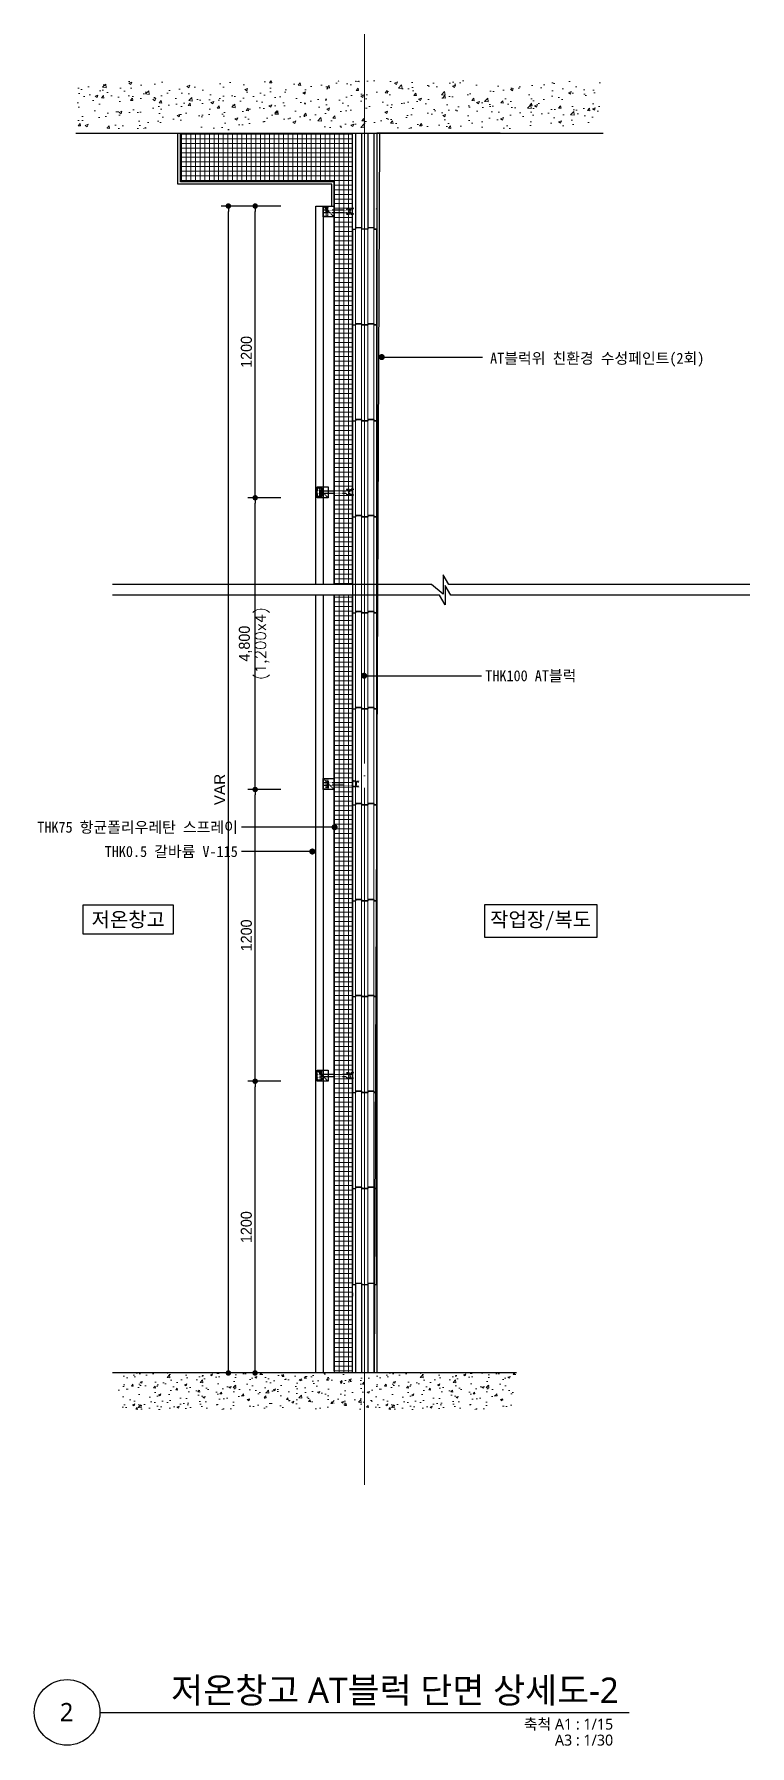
# Model space of a CAD drawing. Header units: millimetres. Extents: x 262063 to 281182, y 29752 to 38015.
# Drawn here: x 267454 to 270397, y 29995 to 37035 of the extents above; entities that cross this region are included whole.
import ezdxf
from ezdxf.enums import TextEntityAlignment as Align

# ---------------------------------------------------------------- set-up
doc = ezdxf.new("R2010")
doc.units = ezdxf.units.MM
doc.header["$MEASUREMENT"] = 0
doc.linetypes.add('CEN', pattern=[62, 60, -1, 0, -1])
doc.linetypes.add('JIS_02_0.7', pattern=[1.35, 0.75, -0.6])
doc.layers.get('0').update_dxf_attribs({"linetype": 'CONTINUOUS'})
for name, color, linetype in [('2', 2, 'CONTINUOUS'), ('A-방열-갈바', 5, 'CONTINUOUS'), ('A-방열-우레탄', 4, 'CONTINUOUS'), ('A-방열-우레탄-해치', 252, 'CONTINUOUS'), ('AA-AXIS-DIMS-1', 6, 'CONTINUOUS'), ('AA-WALL-BRICK', 3, 'CONTINUOUS'), ('CON', 2, 'CONTINUOUS'), ('DIM', 7, 'CONTINUOUS'), ('Layer1', 7, 'CONTINUOUS'), ('X_외벽 및 지붕패널$0$AA-DIMS', 1, 'CONTINUOUS'), ('레이아웃', 6, 'CONTINUOUS'), ('볼트', 253, 'JIS_02_0.7')]:
    doc.layers.add(name, color=color, linetype=linetype)
for name, color, linetype, lineweight in [('A-AXIS-LINE', 1, 'CEN', 15), ('A-CUTL', 7, 'CONTINUOUS', 25), ('A-MKXS-LEAD', 7, 'CONTINUOUS', 25), ('A-MKXX-SYMB', 7, 'CONTINUOUS', 25), ('A-WAXM-BLOC', 3, 'CONTINUOUS', 25), ('A-XXXX-HATC', 8, 'CONTINUOUS', 18), ('A-XXXX-SYMB', 7, 'CONTINUOUS', 25), ('A-XXXX-TXT1', 3, 'CONTINUOUS', 25), ('A-XXXX-TXT2', 3, 'CONTINUOUS', 25), ('X_외벽 및 지붕패널$0$철판', 2, 'CONTINUOUS', 13)]:
    doc.layers.add(name, color=color, linetype=linetype, lineweight=lineweight)
doc.styles.get("Standard").update_dxf_attribs({"font": 'SIMPLEX.shx'})
doc.styles.add('돋움체', font='')
doc.styles.add('돋음', font='')
doc.styles.add('맑은고딕', font='malgun.ttf')
doc.styles.get('돋움체').set_extended_font_data('DotumChe')
doc.styles.get('돋음').set_extended_font_data('Dotum')
doc.dimstyles.new('ISO-25', dxfattribs={"dimtxt": 2.5, "dimasz": 2.5, "dimexe": 1.25, "dimexo": 0.625, "dimtad": 1, "dimtxsty": 'Standard', "dimcen": 2.5, "dimadec": 0, "dimazin": 0, "dimtfac": 1, "dimtmove": 0, "dimatfit": 3, "dimfxl": 1, "dimarcsym": 0})
doc.dimstyles.get("Standard").update_dxf_attribs({"dimtxt": 1, "dimasz": 0.18, "dimexe": 0.18, "dimexo": 0.0625, "dimgap": 0.5, "dimtad": 1, "dimzin": 0, "dimdsep": 46, "dimtxsty": 'Standard', "dimcen": 0.09, "dimadec": 0, "dimazin": 0, "dimtfac": 1, "dimtofl": 0, "dimtmove": 2, "dimatfit": 3, "dimfxl": 1, "dimtolj": 1, "dimtzin": 0, "dimarcsym": 0})

# ---------------------------------------------------------------- blocks, each defined once
blk = doc.blocks.new('_Dot')
at = {"color": 0, "linetype": 'ByBlock', "lineweight": -2}
blk.add_line((-0.5, 0), (-1, 0), dxfattribs=at)
at = {"color": 0, "linetype": 'ByBlock', "const_width": 0.5}
blk.add_lwpolyline([(-0.25, 0, 1), (0.25, 0, 1)], format="xyb", close=True, dxfattribs=at)
blk = doc.blocks.new('*D71')
at = {"layer": 'DIM', "color": 7, "lineweight": -2, "transparency": 16777216}
for p, q in [((268467.7, 33928), (268332.7, 33928)), ((268362.7, 32750.5), (268362.7, 33905.5)), ((268467.7, 32728), (268332.7, 32728))]:
    blk.add_line(p, q, dxfattribs=at)
at = {"layer": 'DIM', "color": 7, "lineweight": -2, "transparency": 16777216, "xscale": 22.5, "yscale": 22.5, "zscale": 22.5}
for p, rotation in [((268362.7, 33928), 90), ((268362.7, 32728), 270)]:
    blk.add_blockref('_Dot', p, dxfattribs=dict(at, rotation=rotation))
at = {"layer": 'DIM', "color": 3, "transparency": 16777216, "insert": (268326.6, 33328), "char_height": 45, "attachment_point": 5, "rotation": 90, "style": '돋음'}
blk.add_mtext('1200', dxfattribs=at)
blk = doc.blocks.new('*D72')
at = {"layer": 'DIM', "color": 7, "lineweight": -2, "transparency": 16777216}
for p, q in [((268467.7, 35128), (268332.7, 35128)), ((268362.7, 33950.5), (268362.7, 35105.5)), ((268467.7, 33928), (268332.7, 33928))]:
    blk.add_line(p, q, dxfattribs=at)
at = {"layer": 'DIM', "color": 7, "lineweight": -2, "transparency": 16777216, "xscale": 22.5, "yscale": 22.5, "zscale": 22.5}
for p, rotation in [((268362.7, 35128), 90), ((268362.7, 33928), 270)]:
    blk.add_blockref('_Dot', p, dxfattribs=dict(at, rotation=rotation))
at = {"layer": 'DIM', "color": 3, "transparency": 16777216, "insert": (268322.3, 34528), "char_height": 45, "attachment_point": 5, "rotation": 90, "style": '돋음'}
blk.add_mtext('4,800', dxfattribs=at)
blk = doc.blocks.new('*D73')
at = {"layer": 'DIM', "color": 7, "lineweight": -2, "transparency": 16777216}
for p, q in [((268467.7, 36328), (268332.7, 36328)), ((268362.7, 35150.5), (268362.7, 36305.5)), ((268467.7, 35128), (268332.7, 35128))]:
    blk.add_line(p, q, dxfattribs=at)
at = {"layer": 'DIM', "color": 7, "lineweight": -2, "transparency": 16777216, "xscale": 22.5, "yscale": 22.5, "zscale": 22.5}
for p, rotation in [((268362.7, 36328), 90), ((268362.7, 35128), 270)]:
    blk.add_blockref('_Dot', p, dxfattribs=dict(at, rotation=rotation))
at = {"layer": 'DIM', "color": 3, "transparency": 16777216, "insert": (268326.6, 35728), "char_height": 45, "attachment_point": 5, "rotation": 90, "style": '돋음'}
blk.add_mtext('1200', dxfattribs=at)
blk = doc.blocks.new('1')
at = {"layer": 'A-WAXM-BLOC'}
for p, q in [((4290.8, 971.3), (4302.9, 971.3)), ((4290.8, 971.3), (4290.8, 971.3)), ((4290.8, 971.3), (4290.8, 576.6)), ((4327.9, 976.6), (4302.9, 976.6)), ((4302.9, 976.6), (4302.9, 971.3)), ((4327.9, 976.6), (4327.9, 971.3)), ((4353.6, 971.3), (4327.9, 971.3)), ((4378.6, 976.6), (4353.6, 976.6)), ((4353.6, 976.6), (4353.6, 971.3)), ((4378.6, 976.6), (4378.6, 971.3)), ((4378.6, 971.3), (4390.8, 971.3)), ((4390.8, 971.3), (4378.6, 971.3)), ((4390.8, 576.6), (4390.8, 971.3)), ((4290.8, 576.6), (4302.9, 576.6)), ((4302.9, 581.9), (4327.9, 581.9)), ((4302.9, 581.9), (4302.9, 576.6)), ((4327.9, 581.9), (4327.9, 576.6)), ((4327.9, 576.6), (4353.6, 576.6)), ((4353.6, 581.9), (4378.6, 581.9)), ((4353.6, 581.9), (4353.6, 576.6)), ((4378.6, 581.9), (4378.6, 576.6)), ((4378.6, 576.6), (4390.8, 576.6))]:
    blk.add_line(p, q, dxfattribs=at)
at = {"layer": 'A-XXXX-HATC', "ltscale": 2}
for p, q in [((4302.9, 971.3), (4302.9, 581.9)), ((4327.9, 971.3), (4327.9, 581.9)), ((4353.6, 971.3), (4353.6, 581.9)), ((4378.6, 971.3), (4378.6, 581.9))]:
    blk.add_line(p, q, dxfattribs=at)
blk = doc.blocks.new('*D74')
at = {"layer": 'DIM', "color": 7, "lineweight": -2, "transparency": 16777216}
for p, q in [((268467.7, 32728), (268332.4, 32728)), ((268362.4, 31550.5), (268362.4, 32705.5)), ((268443.3, 31528), (268332.4, 31528))]:
    blk.add_line(p, q, dxfattribs=at)
at = {"layer": 'DIM', "color": 7, "lineweight": -2, "transparency": 16777216, "xscale": 22.5, "yscale": 22.5, "zscale": 22.5}
for p, rotation in [((268362.4, 32728), 90), ((268362.4, 31528), 270)]:
    blk.add_blockref('_Dot', p, dxfattribs=dict(at, rotation=rotation))
at = {"layer": 'DIM', "color": 3, "transparency": 16777216, "insert": (268326.4, 32128), "char_height": 45, "attachment_point": 5, "rotation": 90, "style": '돋음'}
blk.add_mtext('1200', dxfattribs=at)
blk = doc.blocks.new('*D75')
at = {"layer": 'DIM', "color": 7, "lineweight": -2, "transparency": 16777216}
for p, q in [((268463.9, 36328), (268222.5, 36328)), ((268252.5, 31550.5), (268252.5, 36305.5)), ((268488.9, 31528), (268222.5, 31528))]:
    blk.add_line(p, q, dxfattribs=at)
at = {"layer": 'DIM', "color": 7, "lineweight": -2, "transparency": 16777216, "xscale": 22.5, "yscale": 22.5, "zscale": 22.5}
for p, rotation in [((268252.5, 36328), 90), ((268252.5, 31528), 270)]:
    blk.add_blockref('_Dot', p, dxfattribs=dict(at, rotation=rotation))
at = {"layer": 'DIM', "color": 3, "transparency": 16777216, "insert": (268216.5, 33928), "char_height": 45, "attachment_point": 5, "rotation": 90, "style": '돋움체'}
blk.add_mtext('{\\fArial Unicode MS|b0|i0|c0|p0;VAR}', dxfattribs=at)

msp = doc.modelspace()

# ---------------------------------------------------------------- hatches: boundary and pattern name
at = {"layer": 'A-XXXX-HATC'}
h = msp.add_hatch(dxfattribs=at)
h.set_pattern_fill('AR-CONC', color=256, scale=0.652946)
h.set_pattern_definition([(50, (297385.25, 35896.43), (118.95673, -10.40736), [12.4386, -136.8248]), (355, (297385.25, 35896.43), (-23.01205, 124.7498), [9.9509, -109.46023]), (100.45144, (297395.16, 35895.56), (95.9447, 114.3424), [10.5712, -116.2833]), (46.1842, (297385.25, 35929.6), (176.99994, -27.4514), [18.6579, -205.2372]), (96.63556, (297400, 35927.31), (155.012, 161.5559), [15.8568, -174.4251]), (351.18415, (297385.25, 35929.6), (155.012, 161.5559), [14.9263, -164.1896]), (21, (297401.83, 35921.31), (98.996, -66.77364), [12.4386, -136.8248]), (326, (297401.83, 35921.3), (40.3534, 120.26477), [9.9509, -109.45985]), (71.45144, (297410.08, 35915.74), (139.34937, 53.49113), [10.5712, -116.2831]), (37.5, (297385.247, 35896.43), (2.01669, 55.209863), [0, -108.13306, 0, -111.11833, 0, -109.87447]), (7.5, (297385.247, 35896.43), (43.62962, 65.41249), [0, -63.35403, 0, -105.64534, 0, -41.87668]), (327.5, (297348.263, 35896.43), (88.53332, -3.74056), [0, -41.46206, 0, -129.36164, 0, -171.65294]), (317.5, (297331.68, 35896.43), (96.72034, 16.60212), [0, -53.90068, 0, -85.9094, 0, -121.89846])])
h.paths.add_polyline_path([(267627.863, 36842.857), (269784.228, 36842.857), (269784.228, 36646.973), (267627.863, 36646.973)])
h = msp.add_hatch(dxfattribs=at)
h.set_pattern_fill('AR-CONC', color=256, scale=0.5)
h.set_pattern_definition([(50, (291637.53, 30803.28), (91.09233, -7.96954), [9.525, -104.775]), (355, (291637.53, 30803.28), (-17.6217, 95.52842), [7.62, -83.8203]), (100.45144, (291645.12, 30802.62), (73.47062, 87.55888), [8.095, -89.04512]), (46.1842, (291637.53, 30828.68), (135.5395, -21.02116), [14.2875, -157.1625]), (96.63556, (291648.83, 30826.93), (118.7021, 123.71306), [12.1425, -133.5678]), (351.18415, (291637.53, 30828.68), (118.7021, 123.7131), [11.43, -125.7299]), (21, (291650.23, 30822.33), (75.8072, -51.1326), [9.525, -104.775]), (326, (291650.23, 30822.33), (30.901, 92.094), [7.62, -83.82]), (71.45144, (291656.55, 30818.07), (106.7082, 40.9614), [8.095, -89.04497]), (37.5, (291637.53, 30803.28), (1.5443, 42.27752), [0, -82.804, 0, -85.09, 0, -84.1375]), (7.5, (291637.53, 30803.28), (33.40983, 50.09029), [0, -48.514, 0, -80.899, 0, -32.0675]), (327.5, (291609.21, 30803.28), (67.7953, -2.86437), [0, -31.75, 0, -99.06, 0, -131.445]), (317.5, (291596.51, 30803.28), (74.06459, 12.71325), [0, -41.275, 0, -65.786, 0, -93.345])])
h.paths.add_polyline_path([(268687.654, 31528.019), (267800.852, 31528.019), (267800.852, 31378.019), (268687.654, 31378.019)])
h = msp.add_hatch(dxfattribs=at)
h.set_pattern_fill('AR-CONC', color=256, scale=0.5)
h.set_pattern_definition([(50, (292678.606, 30803.28), (91.09233, -7.96954), [9.525, -104.775]), (355, (292678.61, 30803.28), (-17.6217, 95.52842), [7.62, -83.8203]), (100.45144, (292686.2, 30802.62), (73.47062, 87.55888), [8.095, -89.04512]), (46.1842, (292678.6, 30828.68), (135.5395, -21.02116), [14.2875, -157.1625]), (96.63556, (292689.9, 30826.93), (118.7021, 123.71306), [12.1425, -133.5678]), (351.18415, (292678.6, 30828.68), (118.7021, 123.7131), [11.43, -125.7299]), (21, (292691.306, 30822.33), (75.8072, -51.1326), [9.525, -104.775]), (326, (292691.31, 30822.33), (30.901, 92.094), [7.62, -83.82]), (71.45144, (292697.62, 30818.07), (106.7082, 40.9614), [8.095, -89.04497]), (37.5, (292678.606, 30803.28), (1.5443, 42.27752), [0, -82.804, 0, -85.09, 0, -84.1375]), (7.5, (292678.606, 30803.28), (33.40983, 50.09029), [0, -48.514, 0, -80.899, 0, -32.0675]), (327.5, (292650.285, 30803.28), (67.795298, -2.86437), [0, -31.75, 0, -99.06, 0, -131.445]), (317.5, (292637.585, 30803.28), (74.06459, 12.71325), [0, -41.275, 0, -65.786, 0, -93.345])])
h.paths.add_polyline_path([(268692.878, 31528.019), (268692.878, 31378.019), (269436.793, 31378.019), (269437.898, 31528.019)])

# ---------------------------------------------------------------- linework, layer by layer
at = {"layer": '2'}
for p, q in [((268687.654, 31828.019), (268687.654, 31528.019)), ((268662.654, 31528.019), (267775.852, 31528.019)), ((268687.654, 31528.019), (268537.654, 31528.019)), ((269437.898, 31528.019), (268688.717, 31528.019))]:
    msp.add_line(p, q, dxfattribs=at)
at = {"layer": 'A-AXIS-LINE', "ltscale": 50}
msp.add_line((268812.654, 37034.571), (268812.654, 31067.422), dxfattribs=at)
at = {"layer": 'A-CUTL', "elevation": 0}
msp.add_lwpolyline([(270397.058, 34770.905), (269159.511, 34770.905), (269136.417, 34810.905), (269136.417, 34730.905), (269088.323, 34770.905), (267775.852, 34770.905)], dxfattribs=at)
at = {"layer": 'A-CUTL'}
msp.add_lwpolyline([(270397.058, 34727.613), (269167.011, 34727.613), (269143.917, 34767.613), (269143.917, 34687.613), (269120.823, 34727.613), (267775.852, 34727.613)], dxfattribs=at)
at = {"layer": 'A-MKXX-SYMB'}
for points in [[(267655.4, 33453.083), (268025.827, 33453.083), (268025.827, 33333.369), (267655.4, 33333.369)], [(269305.923, 33321.066), (269769.286, 33321.066), (269769.286, 33453.693), (269305.923, 33453.693)]]:
    msp.add_lwpolyline(points, close=True, dxfattribs=at)
at = {"layer": 'A-XXXX-HATC'}
for p, q in [((268055.154, 36623.483), (268762.654, 36623.483)), ((268079.117, 36428.019), (268079.117, 36628.019)), ((268098.167, 36428.019), (268098.167, 36628.019)), ((268117.217, 36428.019), (268117.217, 36628.019)), ((268136.267, 36428.019), (268136.267, 36628.019)), ((268155.317, 36428.019), (268155.317, 36628.019)), ((268174.367, 36428.019), (268174.367, 36628.019)), ((268193.417, 36428.019), (268193.417, 36628.019)), ((268212.467, 36428.019), (268212.467, 36628.019)), ((268231.517, 36428.019), (268231.517, 36628.019)), ((268250.567, 36428.019), (268250.567, 36628.019)), ((268269.617, 36428.019), (268269.617, 36628.019)), ((268288.667, 36428.019), (268288.667, 36628.019)), ((268307.717, 36428.019), (268307.717, 36628.019)), ((268326.767, 36428.019), (268326.767, 36628.019)), ((268345.817, 36428.019), (268345.817, 36628.019)), ((268364.867, 36428.019), (268364.867, 36628.019)), ((268383.917, 36428.019), (268383.917, 36628.019)), ((268402.967, 36428.019), (268402.967, 36628.019)), ((268422.017, 36428.019), (268422.017, 36628.019)), ((268441.067, 36428.019), (268441.067, 36628.019)), ((268460.117, 36428.019), (268460.117, 36628.019)), ((268479.167, 36428.019), (268479.167, 36628.019)), ((268498.217, 36428.019), (268498.217, 36628.019)), ((268517.267, 36428.019), (268517.267, 36628.019)), ((268536.317, 36428.019), (268536.317, 36628.019)), ((268555.367, 36428.019), (268555.367, 36628.019)), ((268574.417, 36428.019), (268574.417, 36628.019)), ((268593.467, 36428.019), (268593.467, 36628.019)), ((268612.517, 36428.019), (268612.517, 36628.019)), ((268631.567, 36428.019), (268631.567, 36628.019)), ((268650.617, 36428.019), (268650.617, 36628.019)), ((268669.667, 36428.019), (268669.667, 36628.019)), ((268688.717, 34770.905), (268688.717, 36628.019)), ((268707.767, 34770.905), (268707.767, 36628.019)), ((268726.817, 34770.905), (268726.817, 36628.019)), ((268745.867, 34770.905), (268745.867, 36628.019)), ((268055.154, 36604.433), (268762.654, 36604.433)), ((268055.154, 36585.383), (268762.654, 36585.383)), ((268055.154, 36566.333), (268762.654, 36566.333)), ((268055.154, 36547.283), (268762.654, 36547.283)), ((268055.154, 36528.233), (268762.654, 36528.233)), ((268055.154, 36509.183), (268762.654, 36509.183)), ((268055.154, 36490.133), (268762.654, 36490.133)), ((268055.154, 36471.083), (268762.654, 36471.083)), ((268055.154, 36452.033), (268762.654, 36452.033)), ((268055.154, 36432.983), (268762.654, 36432.983)), ((268687.654, 36413.933), (268762.654, 36413.933)), ((268687.654, 36394.883), (268762.654, 36394.883)), ((268687.654, 36375.833), (268762.654, 36375.833)), ((268687.654, 36356.783), (268762.654, 36356.783)), ((268687.654, 36337.733), (268762.654, 36337.733)), ((268687.654, 36318.683), (268762.654, 36318.683)), ((268687.654, 36299.633), (268762.654, 36299.633)), ((268687.654, 36280.583), (268762.654, 36280.583)), ((268687.654, 36261.533), (268762.654, 36261.533)), ((268687.654, 36242.483), (268762.654, 36242.483)), ((268687.654, 36223.433), (268762.654, 36223.433)), ((268687.654, 36204.383), (268762.654, 36204.383)), ((268687.654, 36185.333), (268762.654, 36185.333)), ((268687.654, 36166.283), (268762.654, 36166.283)), ((268687.654, 36147.233), (268762.654, 36147.233)), ((268687.654, 36128.183), (268762.654, 36128.183)), ((268687.654, 36109.133), (268762.654, 36109.133)), ((268687.654, 36090.083), (268762.654, 36090.083)), ((268687.654, 36071.033), (268762.654, 36071.033)), ((268687.654, 36051.983), (268762.654, 36051.983)), ((268687.654, 36032.933), (268762.654, 36032.933)), ((268687.654, 36013.883), (268762.654, 36013.883)), ((268687.654, 35994.833), (268762.654, 35994.833)), ((268687.654, 35975.783), (268762.654, 35975.783)), ((268687.654, 35956.733), (268762.654, 35956.733)), ((268687.654, 35937.683), (268762.654, 35937.683)), ((268687.654, 35918.633), (268762.654, 35918.633)), ((268687.654, 35899.583), (268762.654, 35899.583)), ((268687.654, 35880.533), (268762.654, 35880.533)), ((268687.654, 35861.483), (268762.654, 35861.483)), ((268687.654, 35842.433), (268762.654, 35842.433)), ((268687.654, 35823.383), (268762.654, 35823.383)), ((268687.654, 35804.333), (268762.654, 35804.333)), ((268687.654, 35785.283), (268762.654, 35785.283)), ((268687.654, 35766.233), (268762.654, 35766.233)), ((268687.654, 35747.183), (268762.654, 35747.183)), ((268687.654, 35728.133), (268762.654, 35728.133)), ((268687.654, 35709.083), (268762.654, 35709.083)), ((268687.654, 35690.033), (268762.654, 35690.033)), ((268687.654, 35670.983), (268762.654, 35670.983)), ((268687.654, 35651.933), (268762.654, 35651.933)), ((268687.654, 35632.883), (268762.654, 35632.883)), ((268687.654, 35613.833), (268762.654, 35613.833)), ((268687.654, 35594.783), (268762.654, 35594.783)), ((268687.654, 35575.733), (268762.654, 35575.733)), ((268687.654, 35556.683), (268762.654, 35556.683)), ((268687.654, 35537.633), (268762.654, 35537.633)), ((268687.654, 35518.583), (268762.654, 35518.583)), ((268687.654, 35499.533), (268762.654, 35499.533)), ((268687.654, 35480.483), (268762.654, 35480.483)), ((268687.654, 35461.433), (268762.654, 35461.433)), ((268687.654, 35442.383), (268762.654, 35442.383)), ((268687.654, 35423.333), (268762.654, 35423.333)), ((268687.654, 35404.283), (268762.654, 35404.283)), ((268687.654, 35385.233), (268762.654, 35385.233)), ((268687.654, 35366.183), (268762.654, 35366.183)), ((268687.654, 35347.133), (268762.654, 35347.133)), ((268687.654, 35328.083), (268762.654, 35328.083)), ((268687.654, 35309.033), (268762.654, 35309.033)), ((268687.654, 35289.983), (268762.654, 35289.983)), ((268687.654, 35270.933), (268762.654, 35270.933)), ((268687.654, 35251.883), (268762.654, 35251.883)), ((268687.654, 35232.833), (268762.654, 35232.833)), ((268687.654, 35213.783), (268762.654, 35213.783)), ((268687.654, 35194.733), (268762.654, 35194.733)), ((268687.654, 35175.683), (268762.654, 35175.683)), ((268687.654, 35156.633), (268762.654, 35156.633)), ((268687.654, 35137.583), (268762.654, 35137.583)), ((268687.654, 35118.533), (268762.654, 35118.533)), ((268687.654, 35099.483), (268762.654, 35099.483)), ((268687.654, 35080.433), (268762.654, 35080.433)), ((268687.654, 35061.383), (268762.654, 35061.383)), ((268687.654, 35042.333), (268762.654, 35042.333)), ((268687.654, 35023.283), (268762.654, 35023.283)), ((268687.654, 35004.233), (268762.654, 35004.233)), ((268687.654, 34985.183), (268762.654, 34985.183)), ((268687.654, 34966.133), (268762.654, 34966.133)), ((268687.654, 34947.083), (268762.654, 34947.083)), ((268687.654, 34928.033), (268762.654, 34928.033)), ((268687.654, 34908.983), (268762.654, 34908.983)), ((268687.654, 34889.933), (268762.654, 34889.933)), ((268687.654, 34870.883), (268762.654, 34870.883)), ((268687.654, 34851.833), (268762.654, 34851.833)), ((268687.654, 34832.783), (268762.654, 34832.783)), ((268687.654, 34813.733), (268762.654, 34813.733)), ((268687.654, 34794.683), (268762.654, 34794.683)), ((268687.654, 34775.633), (268762.654, 34775.633)), ((268687.654, 34718.483), (268762.654, 34718.483)), ((268688.717, 31528.019), (268688.717, 34727.613)), ((268707.767, 31528.019), (268707.767, 34727.613)), ((268726.817, 31528.019), (268726.817, 34727.613)), ((268745.867, 31528.019), (268745.867, 34727.613)), ((268687.654, 34699.433), (268762.654, 34699.433)), ((268687.654, 34680.383), (268762.654, 34680.383)), ((268687.654, 34661.333), (268762.654, 34661.333)), ((268687.654, 34642.283), (268762.654, 34642.283)), ((268687.654, 34623.233), (268762.654, 34623.233)), ((268687.654, 34604.183), (268762.654, 34604.183)), ((268687.654, 34585.133), (268762.654, 34585.133)), ((268687.654, 34566.083), (268762.654, 34566.083)), ((268687.654, 34547.033), (268762.654, 34547.033)), ((268687.654, 34527.983), (268762.654, 34527.983)), ((268687.654, 34508.933), (268762.654, 34508.933)), ((268687.654, 34489.883), (268762.654, 34489.883)), ((268687.654, 34470.833), (268762.654, 34470.833)), ((268687.654, 34451.783), (268762.654, 34451.783)), ((268687.654, 34432.733), (268762.654, 34432.733)), ((268687.654, 34413.683), (268762.654, 34413.683)), ((268687.654, 34394.633), (268762.654, 34394.633)), ((268687.654, 34375.583), (268762.654, 34375.583)), ((268687.654, 34356.533), (268762.654, 34356.533)), ((268687.654, 34337.483), (268762.654, 34337.483)), ((268687.654, 34318.433), (268762.654, 34318.433)), ((268687.654, 34299.383), (268762.654, 34299.383)), ((268687.654, 34280.333), (268762.654, 34280.333)), ((268687.654, 34261.283), (268762.654, 34261.283)), ((268687.654, 34242.233), (268762.654, 34242.233)), ((268687.654, 34223.183), (268762.654, 34223.183)), ((268687.654, 34204.133), (268762.654, 34204.133)), ((268687.654, 34185.083), (268762.654, 34185.083)), ((268687.654, 34166.033), (268762.654, 34166.033)), ((268687.654, 34146.983), (268762.654, 34146.983)), ((268687.654, 34127.933), (268762.654, 34127.933)), ((268687.654, 34108.883), (268762.654, 34108.883)), ((268687.654, 34089.833), (268762.654, 34089.833)), ((268687.654, 34070.783), (268762.654, 34070.783)), ((268687.654, 34051.733), (268762.654, 34051.733)), ((268687.654, 34032.683), (268762.654, 34032.683)), ((268687.654, 34013.633), (268762.654, 34013.633)), ((268687.654, 33994.583), (268762.654, 33994.583)), ((268687.654, 33975.533), (268762.654, 33975.533)), ((268687.654, 33956.483), (268762.654, 33956.483)), ((268687.654, 33937.433), (268762.654, 33937.433)), ((268687.654, 33918.383), (268762.654, 33918.383)), ((268687.654, 33899.333), (268762.654, 33899.333)), ((268687.654, 33880.283), (268762.654, 33880.283)), ((268687.654, 33861.233), (268762.654, 33861.233)), ((268687.654, 33842.183), (268762.654, 33842.183)), ((268687.654, 33823.133), (268762.654, 33823.133)), ((268687.654, 33804.083), (268762.654, 33804.083)), ((268687.654, 33785.033), (268762.654, 33785.033)), ((268687.654, 33765.983), (268762.654, 33765.983)), ((268687.654, 33746.933), (268762.654, 33746.933)), ((268687.654, 33727.883), (268762.654, 33727.883)), ((268687.654, 33708.833), (268762.654, 33708.833)), ((268687.654, 33689.783), (268762.654, 33689.783)), ((268687.654, 33670.733), (268762.654, 33670.733)), ((268687.654, 33651.683), (268762.654, 33651.683)), ((268687.654, 33632.633), (268762.654, 33632.633)), ((268687.654, 33613.583), (268762.654, 33613.583)), ((268687.654, 33594.533), (268762.654, 33594.533)), ((268687.654, 33575.483), (268762.654, 33575.483)), ((268687.654, 33556.433), (268762.654, 33556.433)), ((268687.654, 33537.383), (268762.654, 33537.383)), ((268687.654, 33518.333), (268762.654, 33518.333)), ((268687.654, 33499.283), (268762.654, 33499.283)), ((268687.654, 33480.233), (268762.654, 33480.233)), ((268687.654, 33461.183), (268762.654, 33461.183)), ((268687.654, 33442.133), (268762.654, 33442.133)), ((268687.654, 33423.083), (268762.654, 33423.083)), ((268687.654, 33404.033), (268762.654, 33404.033)), ((268687.654, 33384.983), (268762.654, 33384.983)), ((268687.654, 33365.933), (268762.654, 33365.933)), ((268687.654, 33346.883), (268762.654, 33346.883)), ((268687.654, 33327.833), (268762.654, 33327.833)), ((268687.654, 33308.783), (268762.654, 33308.783)), ((268687.654, 33289.733), (268762.654, 33289.733)), ((268687.654, 33270.683), (268762.654, 33270.683)), ((268687.654, 33251.633), (268762.654, 33251.633)), ((268687.654, 33232.583), (268762.654, 33232.583)), ((268687.654, 33213.533), (268762.654, 33213.533)), ((268687.654, 33194.483), (268762.654, 33194.483)), ((268687.654, 33156.383), (268762.654, 33156.383)), ((268687.654, 33137.333), (268762.654, 33137.333)), ((268687.654, 33118.283), (268762.654, 33118.283)), ((268687.654, 33099.233), (268762.654, 33099.233)), ((268687.654, 33080.183), (268762.654, 33080.183)), ((268687.654, 33061.133), (268762.654, 33061.133)), ((268687.654, 33042.083), (268762.654, 33042.083)), ((268687.654, 33023.033), (268762.654, 33023.033)), ((268687.654, 33003.983), (268762.654, 33003.983)), ((268687.654, 32984.933), (268762.654, 32984.933)), ((268687.654, 32965.883), (268762.654, 32965.883)), ((268687.654, 32946.833), (268762.654, 32946.833)), ((268687.654, 32927.783), (268762.654, 32927.783)), ((268687.654, 32908.733), (268762.654, 32908.733)), ((268687.654, 32889.683), (268762.654, 32889.683)), ((268687.654, 32870.633), (268762.654, 32870.633)), ((268687.654, 32851.583), (268762.654, 32851.583)), ((268687.654, 32832.533), (268762.654, 32832.533)), ((268687.654, 32813.483), (268762.654, 32813.483)), ((268687.654, 32794.433), (268762.654, 32794.433)), ((268687.654, 32775.383), (268762.654, 32775.383)), ((268687.654, 32756.333), (268762.654, 32756.333)), ((268687.654, 32737.283), (268762.654, 32737.283)), ((268687.654, 32718.233), (268762.654, 32718.233)), ((268687.654, 32699.183), (268762.654, 32699.183)), ((268687.654, 32680.133), (268762.654, 32680.133)), ((268687.654, 32661.083), (268762.654, 32661.083)), ((268687.654, 32642.033), (268762.654, 32642.033)), ((268687.654, 32622.983), (268762.654, 32622.983)), ((268687.654, 32603.933), (268762.654, 32603.933)), ((268687.654, 32584.883), (268762.654, 32584.883)), ((268687.654, 32565.833), (268762.654, 32565.833)), ((268687.654, 32546.783), (268762.654, 32546.783)), ((268687.654, 32527.733), (268762.654, 32527.733)), ((268687.654, 32508.683), (268762.654, 32508.683)), ((268687.654, 32489.633), (268762.654, 32489.633)), ((268687.654, 32470.583), (268762.654, 32470.583)), ((268687.654, 32451.533), (268762.654, 32451.533)), ((268687.654, 32432.483), (268762.654, 32432.483)), ((268687.654, 32413.433), (268762.654, 32413.433)), ((268687.654, 32394.383), (268762.654, 32394.383)), ((268687.654, 32375.333), (268762.654, 32375.333)), ((268687.654, 32356.283), (268762.654, 32356.283)), ((268687.654, 32337.233), (268762.654, 32337.233)), ((268687.654, 32318.183), (268762.654, 32318.183)), ((268687.654, 32299.133), (268762.654, 32299.133)), ((268687.654, 32280.083), (268762.654, 32280.083)), ((268687.654, 32261.033), (268762.654, 32261.033)), ((268687.654, 32241.983), (268762.654, 32241.983)), ((268687.654, 32222.933), (268762.654, 32222.933)), ((268687.654, 32203.883), (268762.654, 32203.883)), ((268687.654, 32184.833), (268762.654, 32184.833)), ((268687.654, 32165.783), (268762.654, 32165.783)), ((268687.654, 32146.733), (268762.654, 32146.733)), ((268687.654, 32127.683), (268762.654, 32127.683)), ((268687.654, 32108.633), (268762.654, 32108.633)), ((268687.654, 32089.583), (268762.654, 32089.583)), ((268687.654, 32070.533), (268762.654, 32070.533)), ((268687.654, 32051.483), (268762.654, 32051.483)), ((268687.654, 32032.433), (268762.654, 32032.433)), ((268687.654, 32013.383), (268762.654, 32013.383)), ((268687.654, 31994.333), (268762.654, 31994.333)), ((268687.654, 31975.283), (268762.654, 31975.283)), ((268687.654, 31956.233), (268762.654, 31956.233)), ((268687.654, 31937.183), (268762.654, 31937.183)), ((268687.654, 31918.133), (268762.654, 31918.133)), ((268687.654, 31899.083), (268762.654, 31899.083)), ((268687.654, 31880.033), (268762.654, 31880.033)), ((268687.654, 31860.983), (268762.654, 31860.983)), ((268687.654, 31841.933), (268762.654, 31841.933)), ((268687.654, 31822.883), (268762.654, 31822.883)), ((268687.654, 31803.833), (268762.654, 31803.833)), ((268687.654, 31784.783), (268762.654, 31784.783)), ((268687.654, 31765.733), (268762.654, 31765.733)), ((268687.654, 31746.683), (268762.654, 31746.683)), ((268687.654, 31727.633), (268762.654, 31727.633)), ((268687.654, 31708.583), (268762.654, 31708.583)), ((268687.654, 31689.533), (268762.654, 31689.533)), ((268687.654, 31670.483), (268762.654, 31670.483)), ((268687.654, 31651.433), (268762.654, 31651.433)), ((268687.654, 31632.383), (268762.654, 31632.383)), ((268687.654, 31613.333), (268762.654, 31613.333)), ((268687.654, 31594.283), (268762.654, 31594.283)), ((268687.654, 31575.233), (268762.654, 31575.233)), ((268687.654, 31556.183), (268762.654, 31556.183)), ((268687.654, 31537.133), (268762.654, 31537.133))]:
    msp.add_line(p, q, dxfattribs=at)
at = {"layer": 'A-XXXX-SYMB'}
msp.add_line((267723.866, 30132.129), (269901.443, 30132.129), dxfattribs=at)
msp.add_circle((267588.866, 30132.129), 135, dxfattribs=at)
at = {"layer": 'A-방열-갈바', "ltscale": 0.3}
for p, q in [((268612.654, 34770.905), (268612.654, 36328.019)), ((268612.654, 36328.019), (268642.654, 36328.019)), ((268642.654, 36328.019), (268642.654, 34770.905)), ((268612.654, 31528.019), (268612.654, 34727.613)), ((268642.654, 34727.613), (268642.654, 31528.019))]:
    msp.add_line(p, q, dxfattribs=at)
at = {"layer": 'A-방열-갈바', "ltscale": 0.3, "elevation": 0}
msp.add_lwpolyline([(268677.654, 36328.019), (268677.654, 36418.019), (268045.154, 36418.019), (268045.154, 36628.019)], dxfattribs=at)
at = {"layer": 'A-방열-우레탄'}
for p, q in [((268055.154, 36428.019), (268055.154, 36628.019)), ((268230.154, 36628.019), (268737.654, 36628.019)), ((269370.154, 36628.019), (268862.654, 36628.019)), ((268687.654, 36428.019), (268055.154, 36428.019)), ((268687.654, 34770.905), (268687.654, 36428.019)), ((268687.654, 31537.133), (268687.654, 34727.613))]:
    msp.add_line(p, q, dxfattribs=at)
at = {"layer": 'A-방열-우레탄', "elevation": 0}
for points in [[(268642.654, 36328.019), (268687.654, 36328.019), (268687.654, 36283.019), (268642.654, 36283.019)], [(268617.654, 35173.019), (268662.654, 35173.019), (268662.654, 35128.019), (268617.654, 35128.019)], [(268642.654, 33973.019), (268687.654, 33973.019), (268687.654, 33928.019), (268642.654, 33928.019)], [(268617.654, 32773.019), (268662.654, 32773.019), (268662.654, 32728.019), (268617.654, 32728.019)]]:
    msp.add_lwpolyline(points, close=True, dxfattribs=at)
at = {"layer": 'A-방열-우레탄-해치', "linetype": 'Continuous'}
for p, q in [((268060.067, 36428.019), (268060.067, 36628.019)), ((268250.567, 36642.533), (268255.154, 36642.533)), ((268687.654, 33175.433), (268762.654, 33175.433))]:
    msp.add_line(p, q, dxfattribs=at)
at = {"layer": 'AA-WALL-BRICK'}
for p, q in [((268737.654, 36628.019), (268862.654, 36628.019)), ((268762.654, 34770.905), (268762.654, 36628.019)), ((268862.654, 36628.019), (268862.654, 34770.905)), ((268762.654, 31528.019), (268762.654, 34727.613)), ((268862.654, 34727.613), (268862.654, 31528.019))]:
    msp.add_line(p, q, dxfattribs=at)
at = {"layer": 'CON'}
msp.add_line((267624.737, 36628.019), (269794.44, 36628.019), dxfattribs=at)
msp.add_lwpolyline([(268230.154, 36628.019), (269370.154, 36628.019)], dxfattribs=at)
at = {"layer": 'X_외벽 및 지붕패널$0$AA-DIMS', "color": 5}
msp.add_line((268873.647, 36628.06), (268852.655, 31528.06), dxfattribs=at)
at = {"layer": 'X_외벽 및 지붕패널$0$철판'}
for p, q in [((268762.654, 36628.019), (268774.821, 36628.019)), ((268762.654, 36628.019), (268762.654, 36628.019)), ((268762.654, 36628.019), (268762.654, 36233.352)), ((268825.488, 36628.019), (268799.821, 36628.019)), ((268850.488, 36628.019), (268862.654, 36628.019)), ((268862.654, 36628.019), (268850.488, 36628.019)), ((268862.654, 36233.352), (268862.654, 36628.019)), ((268762.654, 36233.352), (268774.821, 36233.352)), ((268774.821, 36238.685), (268799.821, 36238.685)), ((268774.821, 36238.685), (268774.821, 36233.352)), ((268799.821, 36238.685), (268799.821, 36233.352)), ((268799.821, 36233.352), (268825.488, 36233.352)), ((268825.488, 36238.685), (268850.488, 36238.685)), ((268825.488, 36238.685), (268825.488, 36233.352)), ((268850.488, 36238.685), (268850.488, 36233.352)), ((268850.488, 36233.352), (268862.654, 36233.352)), ((268762.654, 31892.019), (268774.821, 31892.019)), ((268762.654, 31892.019), (268762.654, 31892.019)), ((268762.654, 31892.019), (268762.654, 31528.019)), ((268799.821, 31897.352), (268774.821, 31897.352)), ((268774.821, 31897.352), (268774.821, 31892.019)), ((268799.821, 31897.352), (268799.821, 31892.019)), ((268825.488, 31892.019), (268799.821, 31892.019)), ((268850.488, 31897.352), (268825.488, 31897.352)), ((268825.488, 31897.352), (268825.488, 31892.019)), ((268850.488, 31897.352), (268850.488, 31892.019)), ((268850.488, 31892.019), (268862.654, 31892.019)), ((268862.654, 31892.019), (268850.488, 31892.019)), ((268862.654, 31528.019), (268862.654, 31892.019)), ((268762.654, 31497.352), (268762.654, 31497.352))]:
    msp.add_line(p, q, dxfattribs=at)
at = {"layer": '레이아웃'}
for p, q in [((268774.821, 36628.019), (268774.821, 36238.685)), ((268799.821, 36628.019), (268799.821, 36238.685)), ((268825.488, 36628.019), (268825.488, 36238.685)), ((268850.488, 36628.019), (268850.488, 36238.685)), ((268774.821, 31897.352), (268774.821, 31528.019)), ((268799.821, 31897.352), (268799.821, 31528.019)), ((268825.488, 31897.352), (268825.488, 31528.019)), ((268850.488, 31897.352), (268850.488, 31528.019))]:
    msp.add_line(p, q, dxfattribs=at)
at = {"layer": '볼트'}
for p, q in [((268642.654, 36328.019), (268687.654, 36283.019)), ((268642.636, 36322.019), (268642.636, 36312.019)), ((268642.636, 36299.019), (268642.636, 36289.019)), ((268661.636, 36323.019), (268643.636, 36323.019)), ((268652.636, 36311.019), (268643.636, 36311.019)), ((268652.636, 36300.019), (268643.636, 36300.019)), ((268661.636, 36288.019), (268643.636, 36288.019)), ((268652.636, 36323.019), (268652.636, 36288.019)), ((268662.636, 36311.519), (268652.636, 36311.519)), ((268662.636, 36299.519), (268652.636, 36299.519)), ((268654.636, 36323.019), (268654.636, 36288.019)), ((268656.636, 36323.019), (268656.636, 36288.019)), ((268658.636, 36323.019), (268658.636, 36288.019)), ((268660.636, 36323.019), (268660.636, 36288.019)), ((268662.636, 36322.019), (268662.636, 36289.019)), ((268760.435, 36310.519), (268662.636, 36310.519)), ((268662.636, 36300.519), (268662.636, 36310.519)), ((268760.435, 36300.519), (268662.636, 36300.519)), ((268752.654, 36317.519), (268738.654, 36317.519)), ((268765.654, 36315.519), (268738.654, 36315.519)), ((268744.654, 36295.519), (268738.654, 36295.519)), ((268765.654, 36295.519), (268738.654, 36295.519)), ((268752.654, 36293.519), (268738.654, 36293.519)), ((268765.654, 36318.519), (268752.654, 36317.519)), ((268752.654, 36307.519), (268752.654, 36303.519)), ((268765.654, 36292.519), (268752.654, 36293.519)), ((268762.654, 36312.418), (268762.654, 36298.62)), ((268617.636, 35167.019), (268617.636, 35157.019)), ((268617.636, 35144.019), (268617.636, 35134.019)), ((268617.654, 35173.019), (268662.654, 35128.019)), ((268636.636, 35168.019), (268618.636, 35168.019)), ((268627.636, 35156.019), (268618.636, 35156.019)), ((268627.636, 35145.019), (268618.636, 35145.019)), ((268636.636, 35133.019), (268618.636, 35133.019)), ((268627.636, 35168.019), (268627.636, 35133.019)), ((268637.636, 35156.519), (268627.636, 35156.519)), ((268637.636, 35144.519), (268627.636, 35144.519)), ((268629.636, 35168.019), (268629.636, 35133.019)), ((268631.636, 35168.019), (268631.636, 35133.019)), ((268633.636, 35168.019), (268633.636, 35133.019)), ((268635.636, 35168.019), (268635.636, 35133.019)), ((268637.636, 35167.019), (268637.636, 35134.019)), ((268735.435, 35155.519), (268637.636, 35155.519)), ((268637.636, 35145.519), (268637.636, 35155.519)), ((268735.435, 35145.519), (268637.636, 35145.519)), ((268752.654, 35162.519), (268738.654, 35162.519)), ((268765.654, 35160.519), (268738.654, 35160.519)), ((268744.654, 35140.519), (268738.654, 35140.519)), ((268765.654, 35140.519), (268738.654, 35140.519)), ((268752.654, 35138.519), (268738.654, 35138.519)), ((268765.654, 35163.519), (268752.654, 35162.519)), ((268752.654, 35152.519), (268752.654, 35148.519)), ((268765.654, 35137.519), (268752.654, 35138.519)), ((268762.654, 35157.418), (268762.654, 35143.62)), ((268642.636, 33967.019), (268642.636, 33957.019)), ((268642.636, 33944.019), (268642.636, 33934.019)), ((268642.654, 33973.019), (268687.654, 33928.019)), ((268661.636, 33968.019), (268643.636, 33968.019)), ((268652.636, 33956.019), (268643.636, 33956.019)), ((268652.636, 33945.019), (268643.636, 33945.019)), ((268661.636, 33933.019), (268643.636, 33933.019)), ((268652.636, 33968.019), (268652.636, 33933.019)), ((268662.636, 33956.519), (268652.636, 33956.519)), ((268662.636, 33944.519), (268652.636, 33944.519)), ((268654.636, 33968.019), (268654.636, 33933.019)), ((268656.636, 33968.019), (268656.636, 33933.019)), ((268658.636, 33968.019), (268658.636, 33933.019)), ((268660.636, 33968.019), (268660.636, 33933.019)), ((268662.636, 33967.019), (268662.636, 33934.019)), ((268760.435, 33955.519), (268662.636, 33955.519)), ((268662.636, 33945.519), (268662.636, 33955.519)), ((268760.435, 33945.519), (268662.636, 33945.519)), ((268762.654, 33957.418), (268762.654, 33943.62)), ((268777.654, 33962.519), (268763.654, 33962.519)), ((268790.654, 33960.519), (268763.654, 33960.519)), ((268769.654, 33940.519), (268763.654, 33940.519)), ((268790.654, 33940.519), (268763.654, 33940.519)), ((268777.654, 33938.519), (268763.654, 33938.519)), ((268790.654, 33963.519), (268777.654, 33962.519)), ((268777.654, 33952.519), (268777.654, 33948.519)), ((268790.654, 33937.519), (268777.654, 33938.519)), ((268617.636, 32767.019), (268617.636, 32757.019)), ((268617.636, 32744.019), (268617.636, 32734.019)), ((268617.654, 32773.019), (268662.654, 32728.019)), ((268636.636, 32768.019), (268618.636, 32768.019)), ((268627.636, 32756.019), (268618.636, 32756.019)), ((268627.636, 32745.019), (268618.636, 32745.019)), ((268627.636, 32768.019), (268627.636, 32733.019)), ((268637.636, 32756.519), (268627.636, 32756.519)), ((268637.636, 32744.519), (268627.636, 32744.519)), ((268629.636, 32768.019), (268629.636, 32733.019)), ((268631.636, 32768.019), (268631.636, 32733.019)), ((268633.636, 32768.019), (268633.636, 32733.019)), ((268635.636, 32768.019), (268635.636, 32733.019)), ((268637.636, 32767.019), (268637.636, 32734.019)), ((268735.435, 32755.519), (268637.636, 32755.519)), ((268637.636, 32745.519), (268637.636, 32755.519)), ((268735.435, 32745.519), (268637.636, 32745.519)), ((268752.654, 32762.519), (268738.654, 32762.519)), ((268765.654, 32760.519), (268738.654, 32760.519)), ((268744.654, 32740.519), (268738.654, 32740.519)), ((268765.654, 32740.519), (268738.654, 32740.519)), ((268752.654, 32738.519), (268738.654, 32738.519)), ((268765.654, 32763.519), (268752.654, 32762.519)), ((268752.654, 32752.519), (268752.654, 32748.519)), ((268765.654, 32737.519), (268752.654, 32738.519)), ((268762.654, 32757.418), (268762.654, 32743.62)), ((268636.636, 32733.019), (268618.636, 32733.019)), ((268762.654, 31857.418), (268762.654, 31843.62))]:
    msp.add_line(p, q, dxfattribs=at)
for centre, radius, start, end in [((268643.636, 36322.019), 1, 90, 180), ((268643.636, 36312.019), 1, 180, 270), ((268643.636, 36299.019), 1, 90, 180), ((268643.636, 36289.019), 1, 180, 270), ((268661.636, 36322.019), 1, 0, 90), ((268661.636, 36289.019), 1, 270, 0), ((268735.435, 36313.519), 3, 270, 326.9442688), ((268735.435, 36297.519), 3, 33.0557312, 90), ((268738.654, 36316.519), 1, 90, 180), ((268738.654, 36316.519), 1, 180, 270), ((268738.654, 36294.519), 1, 90, 180), ((268738.654, 36294.519), 1, 180, 270), ((268744.654, 36307.519), 8, 0, 146.9442688), ((268744.654, 36303.519), 8, 213.0557312, 0), ((268760.654, 36307.519), 8, 101.536959, 180), ((268760.654, 36303.519), 8, 180, 258.463041), ((268759.654, 36312.418), 3, 0, 101.536959), ((268759.654, 36298.62), 3, 258.463041, 0), ((268765.654, 36316.519), 2, 14.4775122, 90), ((268765.654, 36317.519), 2, 270, 345.5224878), ((268765.654, 36293.519), 2, 14.4775122, 90), ((268765.654, 36294.519), 2, 270, 345.5224878), ((268861.655, 36316.519), 1, 0, 90), ((268861.655, 36316.519), 1, 270, 0), ((268618.636, 35167.019), 1, 90, 180), ((268618.636, 35157.019), 1, 180, 270), ((268618.636, 35144.019), 1, 90, 180), ((268618.636, 35134.019), 1, 180, 270), ((268636.636, 35167.019), 1, 0, 90), ((268636.636, 35134.019), 1, 270, 0), ((268735.435, 35158.519), 3, 270, 326.9442688), ((268735.435, 35142.519), 3, 33.0557312, 90), ((268738.654, 35161.519), 1, 90, 180), ((268738.654, 35161.519), 1, 180, 270), ((268738.654, 35139.519), 1, 90, 180), ((268738.654, 35139.519), 1, 180, 270), ((268744.654, 35152.519), 8, 0, 146.9442688), ((268744.654, 35148.519), 8, 213.0557312, 0), ((268760.654, 35152.519), 8, 101.536959, 180), ((268760.654, 35148.519), 8, 180, 258.463041), ((268759.654, 35157.418), 3, 0, 101.536959), ((268759.654, 35143.62), 3, 258.463041, 0), ((268765.654, 35161.519), 2, 14.4775122, 90), ((268765.654, 35162.519), 2, 270, 345.5224878), ((268765.654, 35138.519), 2, 14.4775122, 90), ((268765.654, 35139.519), 2, 270, 345.5224878), ((268643.636, 33967.019), 1, 90, 180), ((268643.636, 33957.019), 1, 180, 270), ((268643.636, 33944.019), 1, 90, 180), ((268643.636, 33934.019), 1, 180, 270), ((268661.636, 33967.019), 1, 0, 90), ((268661.636, 33934.019), 1, 270, 0), ((268760.435, 33958.519), 3, 270, 326.9442688), ((268760.435, 33942.519), 3, 33.0557312, 90), ((268763.654, 33961.519), 1, 90, 180), ((268763.654, 33961.519), 1, 180, 270), ((268763.654, 33939.519), 1, 90, 180), ((268763.654, 33939.519), 1, 180, 270), ((268769.654, 33952.519), 8, 0, 146.9442688), ((268769.654, 33948.519), 8, 213.0557312, 0), ((268765.654, 33961.519), 2, 14.4775122, 90), ((268765.654, 33962.519), 2, 270, 345.5224878), ((268765.654, 33938.519), 2, 14.4775122, 90), ((268765.654, 33939.519), 2, 270, 345.5224878), ((268785.654, 33952.519), 8, 101.536959, 180), ((268785.654, 33948.519), 8, 180, 258.463041), ((268784.654, 33957.418), 3, 0, 101.536959), ((268784.654, 33943.62), 3, 258.463041, 0), ((268618.636, 32767.019), 1, 90, 180), ((268618.636, 32757.019), 1, 180, 270), ((268618.636, 32744.019), 1, 90, 180), ((268636.636, 32767.019), 1, 0, 90), ((268735.435, 32758.519), 3, 270, 326.9442688), ((268735.435, 32742.519), 3, 33.0557312, 90), ((268738.654, 32761.519), 1, 90, 180), ((268738.654, 32761.519), 1, 180, 270), ((268738.654, 32739.519), 1, 90, 180), ((268738.654, 32739.519), 1, 180, 270), ((268744.654, 32752.519), 8, 0, 146.9442688), ((268744.654, 32748.519), 8, 213.0557312, 0), ((268760.654, 32752.519), 8, 101.536959, 180), ((268760.654, 32748.519), 8, 180, 258.463041), ((268759.654, 32757.418), 3, 0, 101.536959), ((268759.654, 32743.62), 3, 258.463041, 0), ((268765.654, 32761.519), 2, 14.4775122, 90), ((268765.654, 32762.519), 2, 270, 345.5224878), ((268765.654, 32738.519), 2, 14.4775122, 90), ((268765.654, 32739.519), 2, 270, 345.5224878), ((268618.636, 32734.019), 1, 180, 270), ((268636.636, 32734.019), 1, 270, 0)]:
    msp.add_arc(centre, radius, start, end, dxfattribs=at)

# ---------------------------------------------------------------- block references
at = {"layer": 'A-XXXX-HATC'}
for p in [(264471.873, 34078.087), (264471.873, 32104.754)]:
    msp.add_blockref('1', p, dxfattribs=at)
at = {"layer": 'Layer1'}
for p in [(264471.873, 35262.087), (264471.873, 34867.42), (264471.873, 34472.754), (264471.873, 34472.754), (264471.873, 34078.087), (264471.873, 33683.42), (264471.873, 33288.754), (264471.873, 32894.087), (264471.873, 32499.42), (264471.873, 31710.087), (264471.873, 31315.42)]:
    msp.add_blockref('1', p, dxfattribs=at)

# ---------------------------------------------------------------- texts
at = {"layer": 'A-XXXX-TXT1', "style": '맑은고딕'}
msp.add_text('저온창고 AT블럭 단면 상세도-2', height=105, dxfattribs=at).set_placement((269858.572, 30138.921), align=Align.BOTTOM_RIGHT)
msp.add_text('2', height=75, dxfattribs=at).set_placement((267587.133, 30133.731), align=Align.MIDDLE)
for s, p in [('축척 A1 : 1/15', (269835.209, 30106.288)), ('A3 : 1/30', (269835.209, 30040.613))]:
    msp.add_text(s, height=45, dxfattribs=at).set_placement(p, align=Align.TOP_RIGHT)
at = {"layer": 'A-XXXX-TXT2', "style": '돋움체'}
for s, p in [('AT블럭위 친환경 수성페인트(2회)', (269328.974, 35701.764)), ('THK100 AT블럭', (269309.15, 34395.968))]:
    msp.add_text(s, height=45, dxfattribs=at).set_placement(p, align=Align.MIDDLE_LEFT)
for s, p in [('THK75 항균폴리우레탄 스프레이', (268291.159, 33772.953)), ('THK0.5 갈바륨 V-115', (268291.159, 33672.953))]:
    msp.add_text(s, height=45, dxfattribs=at).set_placement(p, align=Align.MIDDLE_RIGHT)
for s, p in [('저온창고', (267840.613, 33393.226)), ('작업장/복도', (269536.918, 33393.226))]:
    msp.add_text(s, height=60, dxfattribs=at).set_placement(p, align=Align.MIDDLE_CENTER)
at = {"layer": 'AA-AXIS-DIMS-1', "color": 3}
msp.add_text('(1,200x4)', height=45, rotation=90, dxfattribs=at).set_placement((268387.654, 34528.019), align=Align.MIDDLE)

# ---------------------------------------------------------------- dimensions: what is measured, and where the dimension line sits
at = {"layer": 'DIM'}
for base, p1, p2, text, override, picture, middle in [((268252.519, 36328.019), (268533.904, 31528.019), (268508.904, 36328.019), '{\\fArial Unicode MS|b0|i0|c0|p0;VAR}', {"dimscale": 15, "dimtxt": 3, "dimasz": 1.5, "dimexe": 2, "dimexo": 3, "dimgap": 0.9, "dimdsep": 46, "dimtxsty": '돋움체', "dimblk": 'Dot', "dimblk1": 'Dot', "dimblk2": 'Dot', "dimdle": 2, "dimclrd": 7, "dimclre": 7, "dimclrt": 3, "dimtix": 1}, '*D75', (268216.519, 33928.019)), ((268362.654, 35128.019), (268512.654, 33928.019), (268512.654, 35128.019), '4,800', {"dimscale": 15, "dimtxt": 3, "dimasz": 1.5, "dimexe": 2, "dimexo": 3, "dimgap": 0.9, "dimdsep": 46, "dimtxsty": '돋음', "dimblk": 'Dot', "dimblk1": 'Dot', "dimblk2": 'Dot', "dimdle": 2, "dimclrd": 7, "dimclre": 7, "dimclrt": 3, "dimtix": 1}, '*D72', (268322.289, 34528.019))]:
    dim = msp.add_linear_dim(base=base, p1=p1, p2=p2, angle=90, text=text, dimstyle='ISO-25', override=override, dxfattribs=at)
    dim.commit()
    dim.dimension.update_dxf_attribs({"geometry": picture, "text_midpoint": middle})
for base, p1, p2, picture, middle in [((268362.654, 36328.019), (268512.654, 35128.019), (268512.654, 36328.019), '*D73', (268326.624, 35728.019)), ((268362.654, 33928.019), (268512.654, 32728.019), (268512.654, 33928.019), '*D71', (268326.624, 33328.019)), ((268362.402, 32728.019), (268488.348, 31528.019), (268512.654, 32728.019), '*D74', (268326.372, 32128.019))]:
    dim = msp.add_linear_dim(base=base, p1=p1, p2=p2, angle=90, dimstyle='ISO-25', override={"dimscale": 15, "dimtxt": 3, "dimasz": 1.5, "dimexe": 2, "dimexo": 3, "dimgap": 0.9, "dimdsep": 46, "dimtxsty": '돋음', "dimblk": 'Dot', "dimblk1": 'Dot', "dimblk2": 'Dot', "dimdle": 2, "dimclrd": 7, "dimclre": 7, "dimclrt": 3, "dimtix": 1}, dxfattribs=at)
    dim.commit()
    dim.dimension.update_dxf_attribs({"geometry": picture, "text_midpoint": middle})

# ---------------------------------------------------------------- leaders
at = {"layer": 'A-MKXS-LEAD'}
for points in [[(268883.322, 35706.633), (269193.776, 35706.633), (269297.193, 35706.633)], [(268810.627, 34395.968), (269190.732, 34395.968), (269294.15, 34395.968)], [(268689.32, 33772.953), (268409.577, 33772.953), (268306.159, 33772.953)], [(268597.701, 33672.953), (268370.947, 33672.953), (268306.159, 33672.953)]]:
    msp.add_leader(points, dimstyle='Standard', override={"dimasz": 100, "dimldrblk": 'DotSmall'}, dxfattribs=at)

doc.saveas('drawing.dxf')
